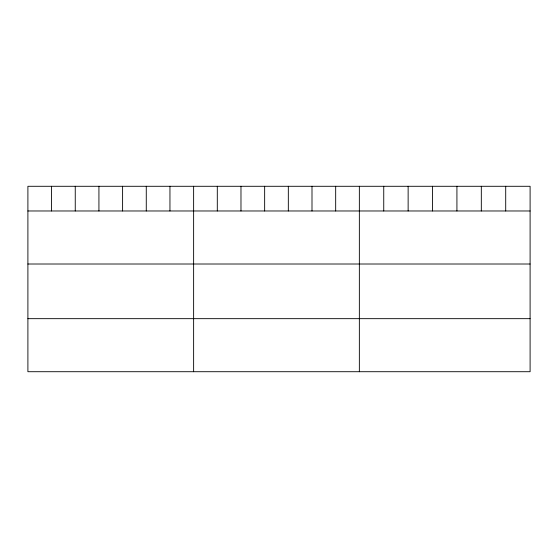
<?xml version="1.0" encoding="UTF-8"?>
<svg xmlns="http://www.w3.org/2000/svg" width="558" height="558" viewBox="0 0 558 558"><rect width="100%" height="100%" fill="white"/><g stroke="black" fill="none" stroke-linecap="round" stroke-linejoin="round"><path stroke-width="0.84" d="M530.1 210.973L530.1 371.712L27.9 371.712L27.9 186.288L530.1 186.288L530.1 210.973L27.9 210.973M27.9 264.011L530.1 264.011M27.9 318.667L530.1 318.667M505.708 186.288L505.708 210.973M481.317 186.288L481.317 210.973M456.925 186.288L456.925 210.973M432.527 186.288L432.527 210.973M408.135 186.288L408.135 210.973M383.744 186.288L383.744 210.973M359.352 186.288L359.352 371.712M335.679 186.288L335.679 210.973M311.999 186.288L311.999 210.973M288.326 186.288L288.326 210.973M264.652 186.288L264.652 210.973M240.979 186.288L240.979 210.973M217.299 186.288L217.299 210.973M193.626 186.288L193.626 371.712M169.953 186.288L169.953 210.973M146.273 186.288L146.273 210.973M122.6 186.288L122.6 210.973M98.926 186.288L98.926 210.973M75.253 186.288L75.253 210.973M51.573 186.288L51.573 210.973"/></g></svg>
